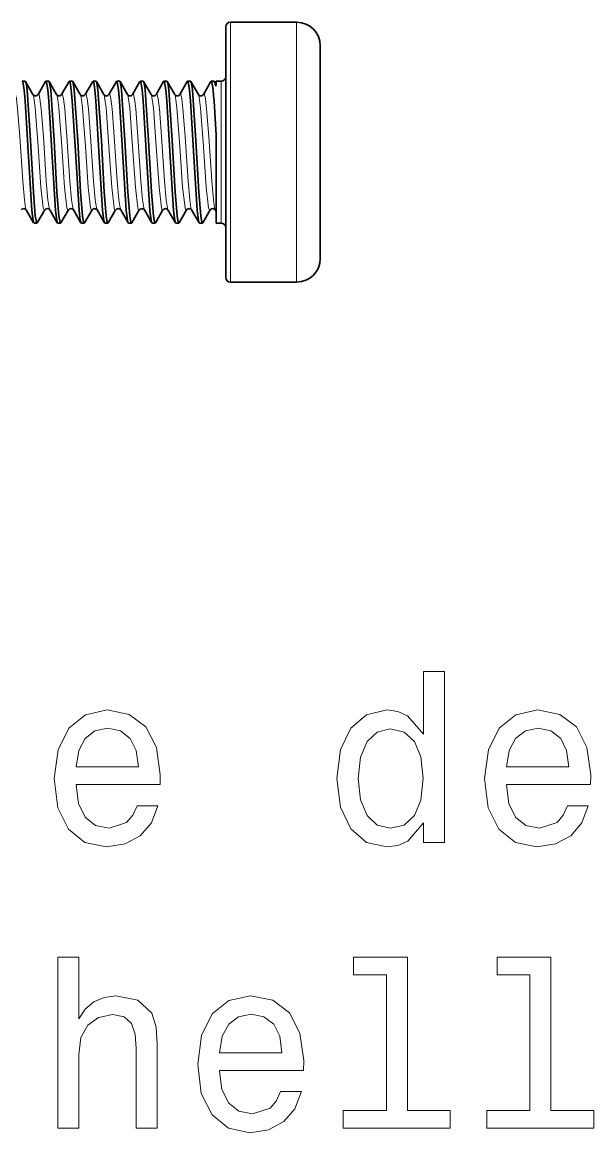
# Model space of a CAD drawing. Extents: x 502 to 772, y 351 to 502.
# Drawn here: x 664.52 to 676.62, y 399.75 to 423.25 of the extents above; entities that cross this region are included whole.
import ezdxf

# ---------------------------------------------------------------- set-up
doc = ezdxf.new("R2010")
doc.units = 0

msp = doc.modelspace()

# ---------------------------------------------------------------- linework, layer by layer
at = {"color": 7, "lineweight": 13, "ltscale": 0.008416}
for p, q in [((668.931, 422.913), (668.931, 423.25)), ((670.331, 422.913), (670.331, 423.25))]:
    msp.add_line(p, q, dxfattribs=at)
at = {"color": 7, "lineweight": 35, "ltscale": 0.035001}
for p, q in [((668.931, 423.25), (670.331, 423.25)), ((668.931, 417.75), (670.331, 417.75))]:
    msp.add_line(p, q, dxfattribs=at)
at = {"color": 7, "lineweight": 35, "ltscale": 0.00811}
msp.add_line((668.831, 422.826), (668.831, 423.15), dxfattribs=at)
at = {"color": 7, "lineweight": 35, "ltscale": 0.12439}
msp.add_line((668.831, 417.85), (668.831, 422.826), dxfattribs=at)
at = {"color": 7, "lineweight": 13, "ltscale": 0.129084}
for p, q in [((668.931, 417.75), (668.931, 422.913)), ((670.331, 417.75), (670.331, 422.913))]:
    msp.add_line(p, q, dxfattribs=at)
at = {"color": 7, "lineweight": 35, "ltscale": 0.006886}
msp.add_line((670.831, 422.475), (670.831, 422.75), dxfattribs=at)
at = {"color": 7, "lineweight": 35, "ltscale": 0.105614}
msp.add_line((670.831, 418.25), (670.831, 422.475), dxfattribs=at)
at = {"color": 7, "lineweight": 35, "ltscale": 0.001563}
for p, q in [((664.524, 422), (664.586, 422)), ((665.024, 422), (665.086, 422)), ((665.524, 422), (665.586, 422)), ((666.024, 422), (666.086, 422)), ((666.524, 422), (666.586, 422)), ((667.024, 422), (667.086, 422)), ((667.524, 422), (667.586, 422)), ((668.024, 422), (668.086, 422)), ((668.524, 422), (668.586, 422)), ((664.774, 419), (664.836, 419)), ((665.274, 419), (665.336, 419)), ((665.774, 419), (665.836, 419)), ((666.274, 419), (666.336, 419)), ((666.774, 419), (666.836, 419)), ((667.274, 419), (667.336, 419)), ((667.774, 419), (667.836, 419)), ((668.274, 419), (668.336, 419))]:
    msp.add_line(p, q, dxfattribs=at)
at = {"color": 7, "lineweight": 35, "ltscale": 0.007861}
for p, q in [((664.593, 421.994), (664.751, 421.722)), ((665.093, 421.994), (665.251, 421.722)), ((665.593, 421.994), (665.751, 421.722)), ((666.093, 421.994), (666.251, 421.722)), ((666.593, 421.994), (666.751, 421.722)), ((667.093, 421.994), (667.251, 421.722)), ((667.593, 421.994), (667.751, 421.722)), ((668.093, 421.994), (668.251, 421.722)), ((664.843, 419.006), (665.001, 419.278)), ((665.343, 419.006), (665.501, 419.278)), ((665.843, 419.006), (666.001, 419.278)), ((666.343, 419.006), (666.501, 419.278)), ((666.843, 419.006), (667.001, 419.278)), ((667.343, 419.006), (667.501, 419.278)), ((667.843, 419.006), (668.001, 419.278)), ((668.343, 419.006), (668.501, 419.278))]:
    msp.add_line(p, q, dxfattribs=at)
at = {"color": 7, "lineweight": 35, "ltscale": 0.007863}
for p, q in [((665.016, 421.994), (664.858, 421.722)), ((665.516, 421.994), (665.358, 421.722)), ((666.016, 421.994), (665.858, 421.722)), ((666.516, 421.994), (666.358, 421.722)), ((667.016, 421.994), (666.858, 421.722)), ((667.516, 421.994), (667.358, 421.722)), ((668.016, 421.994), (667.858, 421.722)), ((668.516, 421.994), (668.358, 421.722)), ((664.766, 419.006), (664.608, 419.278)), ((665.266, 419.006), (665.108, 419.278)), ((665.766, 419.006), (665.608, 419.278)), ((666.266, 419.006), (666.108, 419.278)), ((666.766, 419.006), (666.608, 419.278)), ((667.266, 419.006), (667.108, 419.278)), ((667.766, 419.006), (667.608, 419.278)), ((668.266, 419.006), (668.108, 419.278))]:
    msp.add_line(p, q, dxfattribs=at)
at = {"color": 7, "lineweight": 35, "ltscale": 0.000924375}
msp.add_line((668.593, 421.994), (668.612, 421.962), dxfattribs=at)
at = {"color": 7, "lineweight": 13, "ltscale": 0.001002}
msp.add_line((668.612, 421.962), (668.612, 421.922), dxfattribs=at)
at = {"color": 7, "lineweight": 35, "ltscale": 0.001545}
msp.add_line((668.631, 421.938), (668.631, 422), dxfattribs=at)
at = {"color": 7, "lineweight": 35, "ltscale": 0.002499}
for p, q in [((668.631, 422), (668.731, 422)), ((668.631, 419), (668.731, 419))]:
    msp.add_line(p, q, dxfattribs=at)
at = {"color": 7, "lineweight": 13, "ltscale": 0.004591}
msp.add_line((668.731, 421.816), (668.731, 422), dxfattribs=at)
at = {"color": 7, "lineweight": 13, "ltscale": 0.070409}
msp.add_line((668.731, 419), (668.731, 421.816), dxfattribs=at)
at = {"color": 7, "lineweight": 35, "ltscale": 0.001337}
msp.add_line((668.631, 420.808), (668.629, 420.861), dxfattribs=at)
at = {"color": 7, "lineweight": 13, "ltscale": 0.040472}
msp.add_line((668.629, 419.243), (668.629, 420.861), dxfattribs=at)
at = {"color": 7, "lineweight": 35, "ltscale": 0.045199}
msp.add_line((668.631, 419), (668.631, 420.808), dxfattribs=at)
at = {"color": 7, "lineweight": 35, "ltscale": 0.001035}
msp.add_line((668.629, 419.243), (668.608, 419.278), dxfattribs=at)
at = {"color": 7, "lineweight": 35, "ltscale": 0.000129547}
msp.add_line((668.631, 419.238), (668.629, 419.243), dxfattribs=at)
at = {"color": 7, "lineweight": 35}
for points in [[(664.524, 422), (664.525, 422), (664.528, 421.998), (664.531, 421.994), (664.536, 421.981), (664.563, 421.816)], [(664.766, 419.006), (664.762, 419.017), (664.753, 419.052), (664.726, 419.263), (664.648, 420.521), (664.584, 421.586), (664.563, 421.816)], [(664.593, 421.994), (664.604, 421.96), (664.626, 421.816)], [(664.836, 419), (664.835, 419), (664.832, 419.002), (664.83, 419.005), (664.824, 419.017), (664.8, 419.15), (664.759, 419.652), (664.698, 420.744), (664.626, 421.816)], [(665.024, 422), (665.025, 422), (665.028, 421.998), (665.031, 421.994), (665.036, 421.981), (665.063, 421.816)], [(665.266, 419.006), (665.262, 419.017), (665.253, 419.052), (665.226, 419.263), (665.148, 420.521), (665.084, 421.586), (665.063, 421.816)], [(665.093, 421.994), (665.104, 421.96), (665.126, 421.816)], [(665.336, 419), (665.335, 419), (665.332, 419.002), (665.33, 419.005), (665.324, 419.017), (665.3, 419.15), (665.259, 419.652), (665.198, 420.744), (665.126, 421.816)], [(665.524, 422), (665.525, 422), (665.528, 421.998), (665.531, 421.994), (665.536, 421.981), (665.563, 421.816)], [(665.766, 419.006), (665.762, 419.017), (665.753, 419.052), (665.726, 419.263), (665.648, 420.521), (665.584, 421.586), (665.563, 421.816)], [(665.593, 421.994), (665.604, 421.96), (665.626, 421.816)], [(665.836, 419), (665.835, 419), (665.832, 419.002), (665.83, 419.005), (665.824, 419.017), (665.8, 419.15), (665.759, 419.652), (665.698, 420.744), (665.626, 421.816)], [(666.024, 422), (666.025, 422), (666.028, 421.998), (666.031, 421.994), (666.036, 421.981), (666.063, 421.816)], [(666.266, 419.006), (666.262, 419.017), (666.253, 419.052), (666.226, 419.263), (666.148, 420.521), (666.084, 421.586), (666.063, 421.816)], [(666.093, 421.994), (666.104, 421.96), (666.126, 421.816)], [(666.336, 419), (666.335, 419), (666.332, 419.002), (666.33, 419.005), (666.324, 419.017), (666.3, 419.15), (666.259, 419.652), (666.198, 420.744), (666.126, 421.816)], [(666.524, 422), (666.525, 422), (666.528, 421.998), (666.531, 421.994), (666.536, 421.981), (666.563, 421.816)], [(666.766, 419.006), (666.762, 419.017), (666.753, 419.052), (666.726, 419.263), (666.648, 420.521), (666.584, 421.586), (666.563, 421.816)], [(666.593, 421.994), (666.604, 421.96), (666.626, 421.816)], [(666.836, 419), (666.835, 419), (666.832, 419.002), (666.83, 419.005), (666.824, 419.017), (666.8, 419.15), (666.759, 419.652), (666.698, 420.744), (666.626, 421.816)], [(667.024, 422), (667.025, 422), (667.028, 421.998), (667.031, 421.994), (667.036, 421.981), (667.063, 421.816)], [(667.266, 419.006), (667.262, 419.017), (667.253, 419.052), (667.226, 419.263), (667.148, 420.521), (667.084, 421.586), (667.063, 421.816)], [(667.093, 421.994), (667.104, 421.96), (667.126, 421.816)], [(667.336, 419), (667.335, 419), (667.332, 419.002), (667.33, 419.005), (667.324, 419.017), (667.3, 419.15), (667.259, 419.652), (667.198, 420.744), (667.126, 421.816)], [(667.524, 422), (667.525, 422), (667.528, 421.998), (667.531, 421.994), (667.536, 421.981), (667.563, 421.816)], [(667.766, 419.006), (667.762, 419.017), (667.753, 419.052), (667.726, 419.263), (667.648, 420.521), (667.584, 421.586), (667.563, 421.816)], [(667.593, 421.994), (667.604, 421.96), (667.626, 421.816)], [(667.836, 419), (667.835, 419), (667.832, 419.002), (667.83, 419.005), (667.824, 419.017), (667.8, 419.15), (667.759, 419.652), (667.698, 420.744), (667.626, 421.816)], [(668.024, 422), (668.025, 422), (668.028, 421.998), (668.031, 421.994), (668.036, 421.981), (668.063, 421.816)], [(668.266, 419.006), (668.262, 419.017), (668.253, 419.052), (668.226, 419.263), (668.148, 420.521), (668.084, 421.586), (668.063, 421.816)], [(668.093, 421.994), (668.104, 421.96), (668.126, 421.816)], [(668.336, 419), (668.335, 419), (668.332, 419.002), (668.33, 419.005), (668.324, 419.017), (668.3, 419.15), (668.259, 419.652), (668.198, 420.744), (668.126, 421.816)], [(668.524, 422), (668.525, 422), (668.528, 421.998), (668.531, 421.994), (668.536, 421.981), (668.563, 421.816)], [(668.631, 421.938), (668.621, 421.903), (668.615, 421.91), (668.612, 421.922)]]:
    msp.add_lwpolyline(points, dxfattribs=at)
at = {"color": 7, "lineweight": 13}
for points in [[(664.367, 421.729), (664.371, 421.728), (664.374, 421.726), (664.379, 421.717), (664.4, 421.626), (664.426, 421.415), (664.471, 420.832), (664.534, 419.887), (664.569, 419.491), (664.595, 419.32), (664.608, 419.278)], [(664.751, 421.722), (664.757, 421.709), (664.768, 421.667), (664.799, 421.435), (664.86, 420.62), (664.919, 419.763), (664.969, 419.321), (664.98, 419.287), (664.985, 419.276), (664.988, 419.272), (664.99, 419.271), (664.992, 419.271)], [(664.867, 421.729), (664.871, 421.728), (664.874, 421.726), (664.879, 421.717), (664.9, 421.626), (664.926, 421.415), (664.971, 420.832), (665.034, 419.887), (665.069, 419.491), (665.095, 419.32), (665.108, 419.278)], [(665.251, 421.722), (665.257, 421.709), (665.268, 421.667), (665.299, 421.435), (665.36, 420.62), (665.419, 419.763), (665.469, 419.321), (665.48, 419.287), (665.485, 419.276), (665.488, 419.272), (665.49, 419.271), (665.492, 419.271)], [(665.367, 421.729), (665.371, 421.728), (665.374, 421.726), (665.379, 421.717), (665.4, 421.626), (665.426, 421.415), (665.471, 420.832), (665.534, 419.887), (665.569, 419.491), (665.595, 419.32), (665.608, 419.278)], [(665.751, 421.722), (665.757, 421.709), (665.768, 421.667), (665.799, 421.435), (665.86, 420.62), (665.919, 419.763), (665.969, 419.321), (665.98, 419.287), (665.985, 419.276), (665.988, 419.272), (665.99, 419.271), (665.992, 419.271)], [(665.867, 421.729), (665.871, 421.728), (665.874, 421.726), (665.879, 421.717), (665.9, 421.626), (665.926, 421.415), (665.971, 420.832), (666.034, 419.887), (666.069, 419.491), (666.095, 419.32), (666.108, 419.278)], [(666.251, 421.722), (666.257, 421.709), (666.268, 421.667), (666.299, 421.435), (666.36, 420.62), (666.419, 419.763), (666.469, 419.321), (666.48, 419.287), (666.485, 419.276), (666.488, 419.272), (666.49, 419.271), (666.492, 419.271)], [(666.367, 421.729), (666.371, 421.728), (666.374, 421.726), (666.379, 421.717), (666.4, 421.626), (666.426, 421.415), (666.471, 420.832), (666.534, 419.887), (666.569, 419.491), (666.595, 419.32), (666.608, 419.278)], [(666.751, 421.722), (666.757, 421.709), (666.768, 421.667), (666.799, 421.435), (666.86, 420.62), (666.919, 419.763), (666.969, 419.321), (666.98, 419.287), (666.985, 419.276), (666.988, 419.272), (666.99, 419.271), (666.992, 419.271)], [(666.867, 421.729), (666.871, 421.728), (666.874, 421.726), (666.879, 421.717), (666.9, 421.626), (666.926, 421.415), (666.971, 420.832), (667.034, 419.887), (667.069, 419.491), (667.095, 419.32), (667.108, 419.278)], [(667.251, 421.722), (667.257, 421.709), (667.268, 421.667), (667.299, 421.435), (667.36, 420.62), (667.419, 419.763), (667.469, 419.321), (667.48, 419.287), (667.485, 419.276), (667.488, 419.272), (667.49, 419.271), (667.492, 419.271)], [(667.367, 421.729), (667.371, 421.728), (667.374, 421.726), (667.379, 421.717), (667.4, 421.626), (667.426, 421.415), (667.471, 420.832), (667.534, 419.887), (667.569, 419.491), (667.595, 419.32), (667.608, 419.278)], [(667.751, 421.722), (667.757, 421.709), (667.768, 421.667), (667.799, 421.435), (667.86, 420.62), (667.919, 419.763), (667.969, 419.321), (667.98, 419.287), (667.985, 419.276), (667.988, 419.272), (667.99, 419.271), (667.992, 419.271)], [(667.867, 421.729), (667.871, 421.728), (667.874, 421.726), (667.879, 421.717), (667.9, 421.626), (667.926, 421.415), (667.971, 420.832), (668.034, 419.887), (668.069, 419.491), (668.095, 419.32), (668.108, 419.278)], [(668.251, 421.722), (668.257, 421.709), (668.268, 421.667), (668.299, 421.435), (668.36, 420.62), (668.419, 419.763), (668.469, 419.321), (668.48, 419.287), (668.485, 419.276), (668.488, 419.272), (668.49, 419.271), (668.492, 419.271)], [(668.367, 421.729), (668.371, 421.728), (668.374, 421.726), (668.379, 421.717), (668.4, 421.626), (668.426, 421.415), (668.471, 420.832), (668.534, 419.887), (668.569, 419.491), (668.595, 419.32), (668.608, 419.278)]]:
    msp.add_lwpolyline(points, dxfattribs=at)
for points in [[(673.013, 406.312), (673.013, 405.893), (673.457, 405.893), (673.457, 409.514), (673.018, 409.514), (673.018, 408.188), (672.68, 408.571), (672.473, 408.662), (672.236, 408.697), (671.808, 408.597), (671.475, 408.314), (671.258, 407.86), (671.182, 407.25), (671.258, 406.64), (671.475, 406.181), (671.808, 405.893), (672.236, 405.798), (672.473, 405.833), (672.685, 405.924)], [(665.665, 407.119), (667.44, 407.119), (667.445, 407.326), (667.365, 407.906), (667.143, 408.339), (666.79, 408.602), (666.321, 408.697), (665.862, 408.597), (665.509, 408.314), (665.282, 407.855), (665.201, 407.25), (665.277, 406.63), (665.504, 406.176), (665.852, 405.893), (666.306, 405.798), (666.699, 405.863), (667.022, 406.035), (667.259, 406.307), (667.395, 406.67), (666.956, 406.67), (666.865, 406.468), (666.734, 406.317), (666.361, 406.196), (666.074, 406.251), (665.857, 406.428), (665.715, 406.715), (665.665, 407.104)], [(674.773, 407.119), (676.548, 407.119), (676.553, 407.326), (676.473, 407.906), (676.251, 408.339), (675.898, 408.602), (675.429, 408.697), (674.97, 408.597), (674.617, 408.314), (674.39, 407.855), (674.309, 407.25), (674.385, 406.63), (674.612, 406.176), (674.96, 405.893), (675.414, 405.798), (675.807, 405.863), (676.13, 406.035), (676.367, 406.307), (676.503, 406.67), (676.064, 406.67), (675.973, 406.468), (675.842, 406.317), (675.469, 406.196), (675.182, 406.251), (674.965, 406.428), (674.824, 406.715), (674.773, 407.104)], [(665.665, 407.492), (665.721, 407.84), (665.857, 408.097), (666.063, 408.254), (666.336, 408.309), (666.603, 408.254), (666.81, 408.097), (666.936, 407.84), (666.981, 407.492)], [(672.312, 408.299), (672.604, 408.228), (672.826, 408.032), (672.958, 407.704), (673.008, 407.25), (672.958, 406.791), (672.826, 406.463), (672.604, 406.262), (672.312, 406.196), (672.035, 406.262), (671.823, 406.463), (671.682, 406.796), (671.636, 407.25), (671.682, 407.699), (671.823, 408.027), (672.035, 408.228)], [(674.773, 407.492), (674.829, 407.84), (674.965, 408.097), (675.172, 408.254), (675.444, 408.309), (675.711, 408.254), (675.918, 408.097), (676.044, 407.84), (676.089, 407.492)], [(665.277, 399.847), (665.721, 399.847), (665.721, 401.41), (665.766, 401.768), (665.912, 402.03), (666.139, 402.192), (666.442, 402.252), (666.684, 402.202), (666.835, 402.066), (666.911, 401.839), (666.936, 401.536), (666.936, 399.847), (667.38, 399.847), (667.38, 401.627), (667.36, 401.985), (667.269, 402.282), (666.971, 402.555), (666.507, 402.651), (666.255, 402.615), (666.038, 402.519), (665.857, 402.368), (665.721, 402.161), (665.721, 403.468), (665.277, 403.468)], [(672.231, 403.094), (672.231, 400.22), (671.318, 400.22), (671.318, 399.847), (673.583, 399.847), (673.583, 400.22), (672.675, 400.22), (672.675, 403.468), (671.535, 403.468), (671.535, 403.094)], [(675.267, 403.094), (675.267, 400.22), (674.354, 400.22), (674.354, 399.847), (676.619, 399.847), (676.619, 400.22), (675.711, 400.22), (675.711, 403.468), (674.571, 403.468), (674.571, 403.094)], [(668.701, 401.072), (670.476, 401.072), (670.481, 401.279), (670.401, 401.859), (670.179, 402.292), (669.826, 402.555), (669.357, 402.651), (668.898, 402.55), (668.545, 402.267), (668.318, 401.808), (668.237, 401.203), (668.313, 400.583), (668.54, 400.129), (668.888, 399.847), (669.342, 399.751), (669.735, 399.816), (670.058, 399.988), (670.295, 400.26), (670.431, 400.623), (669.992, 400.623), (669.901, 400.421), (669.77, 400.27), (669.397, 400.149), (669.11, 400.205), (668.893, 400.381), (668.751, 400.669), (668.701, 401.057)], [(668.701, 401.445), (668.757, 401.793), (668.893, 402.05), (669.099, 402.207), (669.372, 402.262), (669.639, 402.207), (669.846, 402.05), (669.972, 401.793), (670.017, 401.445)]]:
    msp.add_lwpolyline(points, close=True, dxfattribs=at)
at = {"color": 7, "lineweight": 35}
for centre, radius, start, end in [((668.931, 423.15), 0.1, 90.0336, 179.9664), ((670.331, 422.75), 0.5, 0, 90), ((668.731, 422.1), 0.1, 270.0336, 359.9664), ((664.584, 421.99), 0.0102, 19.775, 76.2541), ((665.026, 421.99), 0.0102, 103.6965, 160.1592), ((665.084, 421.99), 0.0102, 19.775, 76.2541), ((665.526, 421.99), 0.0102, 103.6965, 160.1592), ((665.584, 421.99), 0.0102, 19.775, 76.2541), ((666.026, 421.99), 0.0102, 103.6965, 160.1592), ((666.084, 421.99), 0.0102, 19.775, 76.2541), ((666.526, 421.99), 0.0102, 103.6965, 160.1592), ((666.584, 421.99), 0.0102, 19.775, 76.2541), ((667.026, 421.99), 0.0102, 103.6965, 160.1592), ((667.084, 421.99), 0.0102, 19.775, 76.2541), ((667.526, 421.99), 0.0102, 103.6965, 160.1592), ((667.584, 421.99), 0.0102, 19.775, 76.2541), ((668.026, 421.99), 0.0102, 103.6965, 160.1592), ((668.084, 421.99), 0.0102, 19.775, 76.2541), ((668.526, 421.99), 0.0102, 103.6965, 160.1592), ((647.667, 419.935), 20.982, 2.5292, 5.1434), ((668.584, 421.99), 0.0102, 19.8396, 76.2996), ((668.342, 421.893), 0.271, 6.0898, 21.8667), ((668.621, 421.967), 0.01, 210.109, 360), ((664.804, 421.757), 0.0632, 213.5255, 270.918), ((664.806, 421.757), 0.0632, 269.082, 326.4745), ((665.304, 421.757), 0.0632, 213.5255, 270.918), ((665.306, 421.757), 0.0632, 269.082, 326.4745), ((665.804, 421.757), 0.0632, 213.5256, 270.918), ((665.806, 421.757), 0.0632, 269.082, 326.4744), ((666.304, 421.757), 0.0632, 213.5255, 270.918), ((666.306, 421.757), 0.0632, 269.082, 326.4745), ((666.804, 421.757), 0.0632, 213.5255, 270.918), ((666.806, 421.757), 0.0632, 269.082, 326.4745), ((667.304, 421.757), 0.0632, 213.5255, 270.918), ((667.306, 421.757), 0.0632, 269.082, 326.4745), ((667.804, 421.757), 0.0632, 213.5255, 270.918), ((667.806, 421.757), 0.0632, 269.082, 326.4745), ((668.304, 421.757), 0.0632, 213.5255, 270.918), ((668.306, 421.757), 0.0632, 269.082, 326.4745), ((664.554, 419.243), 0.0632, 89.082, 146.4745), ((664.556, 419.243), 0.0632, 33.5256, 90.918), ((665.054, 419.243), 0.0632, 89.082, 146.4745), ((665.056, 419.243), 0.0632, 33.5255, 90.918), ((665.554, 419.243), 0.0632, 89.082, 146.4745), ((665.556, 419.243), 0.0632, 33.5255, 90.918), ((666.054, 419.243), 0.0632, 89.082, 146.4745), ((666.056, 419.243), 0.0632, 33.5255, 90.918), ((666.554, 419.243), 0.0632, 89.082, 146.4744), ((666.556, 419.243), 0.0632, 33.5255, 90.918), ((667.054, 419.243), 0.0632, 89.082, 146.4744), ((667.056, 419.243), 0.0632, 33.5255, 90.918), ((667.554, 419.243), 0.0632, 89.082, 146.4744), ((667.556, 419.243), 0.0632, 33.5255, 90.918), ((668.054, 419.243), 0.0632, 89.082, 146.4744), ((668.056, 419.243), 0.0632, 33.5255, 90.918), ((668.554, 419.243), 0.0632, 89.0824, 146.4698), ((668.556, 419.243), 0.0632, 33.5255, 90.918), ((664.776, 419.01), 0.0102, 199.8408, 256.3035), ((664.834, 419.01), 0.0102, 283.7459, 340.225), ((665.276, 419.01), 0.0102, 199.8408, 256.3035), ((665.334, 419.01), 0.0102, 283.7459, 340.225), ((665.776, 419.01), 0.0102, 199.8408, 256.3035), ((665.834, 419.01), 0.0102, 283.7459, 340.225), ((666.276, 419.01), 0.0102, 199.8408, 256.3035), ((666.334, 419.01), 0.0102, 283.7459, 340.225), ((666.776, 419.01), 0.0102, 199.8408, 256.3035), ((666.834, 419.01), 0.0102, 283.7459, 340.225), ((667.276, 419.01), 0.0102, 199.8408, 256.3035), ((667.334, 419.01), 0.0102, 283.7459, 340.225), ((667.776, 419.01), 0.0102, 199.8408, 256.3035), ((667.834, 419.01), 0.0102, 283.7459, 340.225), ((668.276, 419.01), 0.0102, 199.8408, 256.3035), ((668.334, 419.01), 0.0102, 283.7459, 340.225), ((668.731, 418.9), 0.1, 0.0336, 89.9664), ((670.331, 418.25), 0.5, 270, 360), ((668.931, 417.85), 0.1, 180.0336, 269.9664)]:
    msp.add_arc(centre, radius, start, end, dxfattribs=at)
at = {"color": 7, "lineweight": 13}
for centre, start, end in [((664.87, 421.717), 103.658, 160.0842), ((665.37, 421.717), 103.658, 160.0842), ((665.87, 421.717), 103.658, 160.0842), ((666.37, 421.717), 103.658, 160.0842), ((666.87, 421.717), 103.658, 160.0842), ((667.37, 421.717), 103.658, 160.0842), ((667.87, 421.717), 103.658, 160.0842), ((668.37, 421.717), 103.658, 160.0842), ((664.99, 419.283), 283.658, 340.0842), ((665.49, 419.283), 283.658, 340.0842), ((665.99, 419.283), 283.658, 340.0842), ((666.49, 419.283), 283.658, 340.0842), ((666.99, 419.283), 283.658, 340.0842), ((667.49, 419.283), 283.658, 340.0842), ((667.99, 419.283), 283.658, 340.0842), ((668.49, 419.283), 283.6642, 340.093)]:
    msp.add_arc(centre, 0.0124, start, end, dxfattribs=at)

doc.saveas('drawing.dxf')
